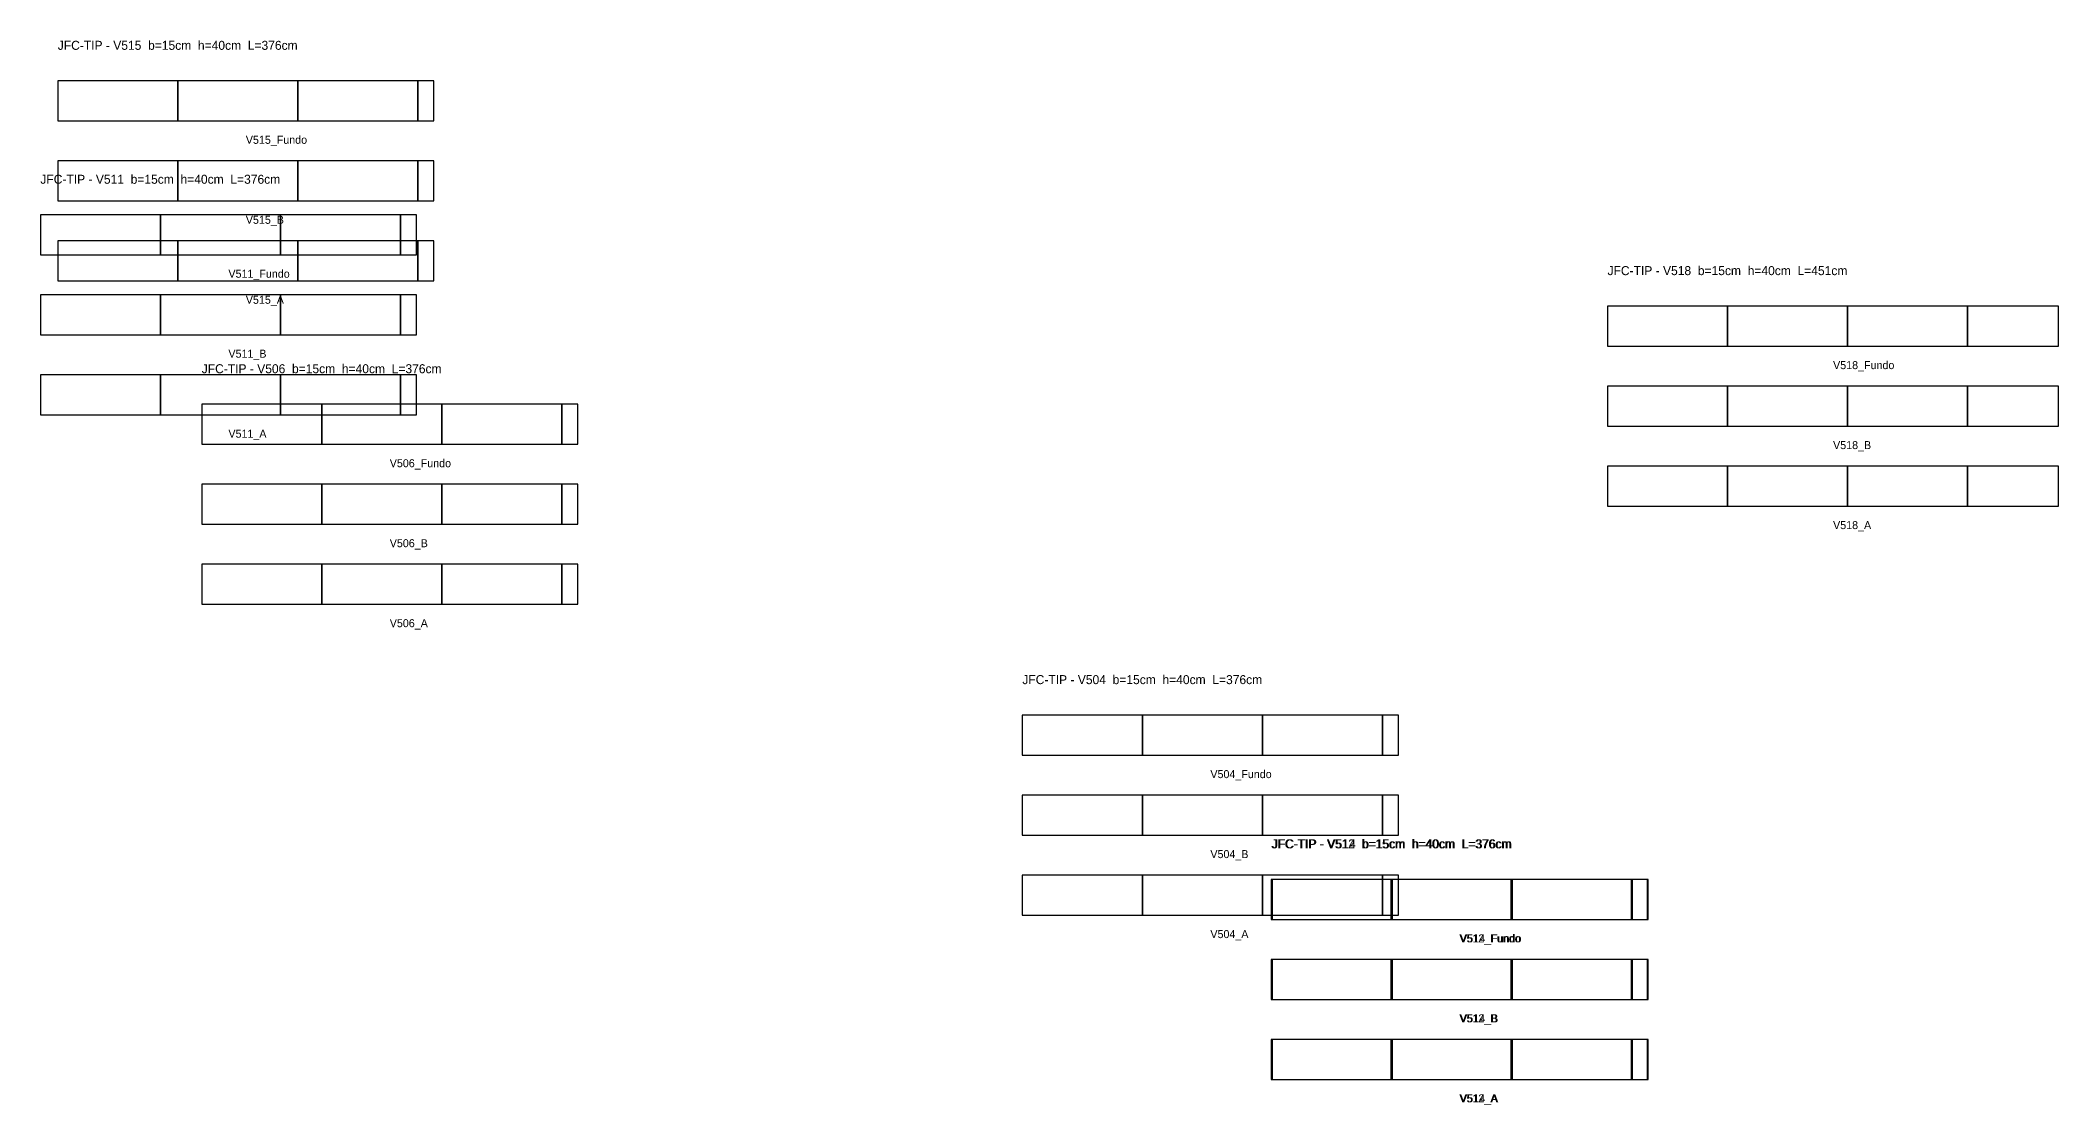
# Model space of a CAD drawing. Header units: metres. Extents: x -386 to 12208, y -7925 to 27400.
# Drawn here: x 6963 to 8981, y 23841 to 24906 of the extents above; entities that cross this region are included whole.
import ezdxf

# ---------------------------------------------------------------- set-up
doc = ezdxf.new("R2010")
doc.units = ezdxf.units.M

msp = doc.modelspace()

# ---------------------------------------------------------------- linework, layer by layer
at = {"layer": 'Paineis'}
for points in [[(6980.44, 24825.12), (7100.44, 24825.12), (7100.44, 24865.12), (6980.44, 24865.12)], [(7100.44, 24825.12), (7220.44, 24825.12), (7220.44, 24865.12), (7100.44, 24865.12)], [(7220.44, 24825.12), (7340.44, 24825.12), (7340.44, 24865.12), (7220.44, 24865.12)], [(7340.44, 24825.12), (7356.44, 24825.12), (7356.44, 24865.12), (7340.44, 24865.12)], [(6980.44, 24745.12), (7100.44, 24745.12), (7100.44, 24785.12), (6980.44, 24785.12)], [(7100.44, 24745.12), (7220.44, 24745.12), (7220.44, 24785.12), (7100.44, 24785.12)], [(7220.44, 24745.12), (7340.44, 24745.12), (7340.44, 24785.12), (7220.44, 24785.12)], [(7340.44, 24745.12), (7356.44, 24745.12), (7356.44, 24785.12), (7340.44, 24785.12)], [(6963.04, 24691.17), (7083.04, 24691.17), (7083.04, 24731.17), (6963.04, 24731.17)], [(7083.04, 24691.17), (7203.04, 24691.17), (7203.04, 24731.17), (7083.04, 24731.17)], [(7203.04, 24691.17), (7323.04, 24691.17), (7323.04, 24731.17), (7203.04, 24731.17)], [(7323.04, 24691.17), (7339.04, 24691.17), (7339.04, 24731.17), (7323.04, 24731.17)], [(6980.44, 24665.12), (7100.44, 24665.12), (7100.44, 24705.12), (6980.44, 24705.12)], [(7100.44, 24665.12), (7220.44, 24665.12), (7220.44, 24705.12), (7100.44, 24705.12)], [(7220.44, 24665.12), (7340.44, 24665.12), (7340.44, 24705.12), (7220.44, 24705.12)], [(7340.44, 24665.12), (7356.44, 24665.12), (7356.44, 24705.12), (7340.44, 24705.12)], [(6963.04, 24611.17), (7083.04, 24611.17), (7083.04, 24651.17), (6963.04, 24651.17)], [(7083.04, 24611.17), (7203.04, 24611.17), (7203.04, 24651.17), (7083.04, 24651.17)], [(7203.04, 24611.17), (7323.04, 24611.17), (7323.04, 24651.17), (7203.04, 24651.17)], [(7323.04, 24611.17), (7339.04, 24611.17), (7339.04, 24651.17), (7323.04, 24651.17)], [(8529.84, 24599.77), (8649.84, 24599.77), (8649.84, 24639.77), (8529.84, 24639.77)], [(8649.84, 24599.77), (8769.84, 24599.77), (8769.84, 24639.77), (8649.84, 24639.77)], [(8769.84, 24599.77), (8889.84, 24599.77), (8889.84, 24639.77), (8769.84, 24639.77)], [(8889.84, 24599.77), (8980.84, 24599.77), (8980.84, 24639.77), (8889.84, 24639.77)], [(6963.04, 24531.17), (7083.04, 24531.17), (7083.04, 24571.17), (6963.04, 24571.17)], [(7083.04, 24531.17), (7203.04, 24531.17), (7203.04, 24571.17), (7083.04, 24571.17)], [(7203.04, 24531.17), (7323.04, 24531.17), (7323.04, 24571.17), (7203.04, 24571.17)], [(7323.04, 24531.17), (7339.04, 24531.17), (7339.04, 24571.17), (7323.04, 24571.17)], [(8529.84, 24519.77), (8649.84, 24519.77), (8649.84, 24559.77), (8529.84, 24559.77)], [(8649.84, 24519.77), (8769.84, 24519.77), (8769.84, 24559.77), (8649.84, 24559.77)], [(8769.84, 24519.77), (8889.84, 24519.77), (8889.84, 24559.77), (8769.84, 24559.77)], [(8889.84, 24519.77), (8980.84, 24519.77), (8980.84, 24559.77), (8889.84, 24559.77)], [(7124.35, 24501.65), (7244.35, 24501.65), (7244.35, 24541.65), (7124.35, 24541.65)], [(7244.35, 24501.65), (7364.35, 24501.65), (7364.35, 24541.65), (7244.35, 24541.65)], [(7364.35, 24501.65), (7484.35, 24501.65), (7484.35, 24541.65), (7364.35, 24541.65)], [(7484.35, 24501.65), (7500.35, 24501.65), (7500.35, 24541.65), (7484.35, 24541.65)], [(8529.84, 24439.77), (8649.84, 24439.77), (8649.84, 24479.77), (8529.84, 24479.77)], [(8649.84, 24439.77), (8769.84, 24439.77), (8769.84, 24479.77), (8649.84, 24479.77)], [(8769.84, 24439.77), (8889.84, 24439.77), (8889.84, 24479.77), (8769.84, 24479.77)], [(8889.84, 24439.77), (8980.84, 24439.77), (8980.84, 24479.77), (8889.84, 24479.77)], [(7124.35, 24421.65), (7244.35, 24421.65), (7244.35, 24461.65), (7124.35, 24461.65)], [(7244.35, 24421.65), (7364.35, 24421.65), (7364.35, 24461.65), (7244.35, 24461.65)], [(7364.35, 24421.65), (7484.35, 24421.65), (7484.35, 24461.65), (7364.35, 24461.65)], [(7484.35, 24421.65), (7500.35, 24421.65), (7500.35, 24461.65), (7484.35, 24461.65)], [(7124.35, 24341.65), (7244.35, 24341.65), (7244.35, 24381.65), (7124.35, 24381.65)], [(7244.35, 24341.65), (7364.35, 24341.65), (7364.35, 24381.65), (7244.35, 24381.65)], [(7364.35, 24341.65), (7484.35, 24341.65), (7484.35, 24381.65), (7364.35, 24381.65)], [(7484.35, 24341.65), (7500.35, 24341.65), (7500.35, 24381.65), (7484.35, 24381.65)], [(7944.77, 24190.7), (8064.77, 24190.7), (8064.77, 24230.7), (7944.77, 24230.7)], [(8064.77, 24190.7), (8184.77, 24190.7), (8184.77, 24230.7), (8064.77, 24230.7)], [(8184.77, 24190.7), (8304.77, 24190.7), (8304.77, 24230.7), (8184.77, 24230.7)], [(8304.77, 24190.7), (8320.77, 24190.7), (8320.77, 24230.7), (8304.77, 24230.7)], [(7944.77, 24110.7), (8064.77, 24110.7), (8064.77, 24150.7), (7944.77, 24150.7)], [(8064.77, 24110.7), (8184.77, 24110.7), (8184.77, 24150.7), (8064.77, 24150.7)], [(8184.77, 24110.7), (8304.77, 24110.7), (8304.77, 24150.7), (8184.77, 24150.7)], [(8304.77, 24110.7), (8320.77, 24110.7), (8320.77, 24150.7), (8304.77, 24150.7)], [(7944.77, 24030.7), (8064.77, 24030.7), (8064.77, 24070.7), (7944.77, 24070.7)], [(8064.77, 24030.7), (8184.77, 24030.7), (8184.77, 24070.7), (8064.77, 24070.7)], [(8184.77, 24030.7), (8304.77, 24030.7), (8304.77, 24070.7), (8184.77, 24070.7)], [(8193.65, 24026.42), (8313.65, 24026.42), (8313.65, 24066.42), (8193.65, 24066.42)], [(8194.53, 24026.42), (8314.53, 24026.42), (8314.53, 24066.42), (8194.53, 24066.42)], [(8304.77, 24030.7), (8320.77, 24030.7), (8320.77, 24070.7), (8304.77, 24070.7)], [(8313.65, 24026.42), (8433.65, 24026.42), (8433.65, 24066.42), (8313.65, 24066.42)], [(8314.53, 24026.42), (8434.53, 24026.42), (8434.53, 24066.42), (8314.53, 24066.42)], [(8433.65, 24026.42), (8553.65, 24026.42), (8553.65, 24066.42), (8433.65, 24066.42)], [(8434.53, 24026.42), (8554.53, 24026.42), (8554.53, 24066.42), (8434.53, 24066.42)], [(8553.65, 24026.42), (8569.65, 24026.42), (8569.65, 24066.42), (8553.65, 24066.42)], [(8554.53, 24026.42), (8570.53, 24026.42), (8570.53, 24066.42), (8554.53, 24066.42)], [(8193.65, 23946.42), (8313.65, 23946.42), (8313.65, 23986.42), (8193.65, 23986.42)], [(8194.53, 23946.42), (8314.53, 23946.42), (8314.53, 23986.42), (8194.53, 23986.42)], [(8313.65, 23946.42), (8433.65, 23946.42), (8433.65, 23986.42), (8313.65, 23986.42)], [(8314.53, 23946.42), (8434.53, 23946.42), (8434.53, 23986.42), (8314.53, 23986.42)], [(8433.65, 23946.42), (8553.65, 23946.42), (8553.65, 23986.42), (8433.65, 23986.42)], [(8434.53, 23946.42), (8554.53, 23946.42), (8554.53, 23986.42), (8434.53, 23986.42)], [(8553.65, 23946.42), (8569.65, 23946.42), (8569.65, 23986.42), (8553.65, 23986.42)], [(8554.53, 23946.42), (8570.53, 23946.42), (8570.53, 23986.42), (8554.53, 23986.42)], [(8193.65, 23866.42), (8313.65, 23866.42), (8313.65, 23906.42), (8193.65, 23906.42)], [(8194.53, 23866.42), (8314.53, 23866.42), (8314.53, 23906.42), (8194.53, 23906.42)], [(8313.65, 23866.42), (8433.65, 23866.42), (8433.65, 23906.42), (8313.65, 23906.42)], [(8314.53, 23866.42), (8434.53, 23866.42), (8434.53, 23906.42), (8314.53, 23906.42)], [(8433.65, 23866.42), (8553.65, 23866.42), (8553.65, 23906.42), (8433.65, 23906.42)], [(8434.53, 23866.42), (8554.53, 23866.42), (8554.53, 23906.42), (8434.53, 23906.42)], [(8553.65, 23866.42), (8569.65, 23866.42), (8569.65, 23906.42), (8553.65, 23906.42)], [(8554.53, 23866.42), (8570.53, 23866.42), (8570.53, 23906.42), (8554.53, 23906.42)]]:
    msp.add_lwpolyline(points, close=True, dxfattribs=at)

# ---------------------------------------------------------------- texts
at = {"layer": 'NOMENCLATURA', "char_height": 9, "attachment_point": 1}
for s, insert in [('JFC-TIP - V515  b=15cm  h=40cm  L=376cm', (6980.44, 24905.12)), ('JFC-TIP - V511  b=15cm  h=40cm  L=376cm', (6963.04, 24771.17)), ('JFC-TIP - V518  b=15cm  h=40cm  L=451cm', (8529.84, 24679.77)), ('JFC-TIP - V506  b=15cm  h=40cm  L=376cm', (7124.35, 24581.65)), ('JFC-TIP - V504  b=15cm  h=40cm  L=376cm', (7944.77, 24270.7)), ('JFC-TIP - V512  b=15cm  h=40cm  L=376cm', (8193.65, 24106.42)), ('JFC-TIP - V514  b=15cm  h=40cm  L=376cm', (8194.53, 24106.42))]:
    msp.add_mtext(s, dxfattribs=dict(at, insert=insert))
at = {"layer": 'Texto Secao', "char_height": 8, "attachment_point": 1}
for s, insert in [('V515_Fundo', (7168.44, 24810.12)), ('V515_B', (7168.44, 24730.12)), ('V511_Fundo', (7151.04, 24676.17)), ('V515_A', (7168.44, 24650.12)), ('V511_B', (7151.04, 24596.17)), ('V518_Fundo', (8755.34, 24584.77)), ('V511_A', (7151.04, 24516.17)), ('V518_B', (8755.34, 24504.77)), ('V506_Fundo', (7312.35, 24486.65)), ('V518_A', (8755.34, 24424.77)), ('V506_B', (7312.35, 24406.65)), ('V506_A', (7312.35, 24326.65)), ('V504_Fundo', (8132.77, 24175.7)), ('V504_B', (8132.77, 24095.7)), ('V504_A', (8132.77, 24015.7)), ('V512_Fundo', (8381.65, 24011.42)), ('V514_Fundo', (8382.53, 24011.42)), ('V512_B', (8381.65, 23931.42)), ('V514_B', (8382.53, 23931.42)), ('V512_A', (8381.65, 23851.42)), ('V514_A', (8382.53, 23851.42))]:
    msp.add_mtext(s, dxfattribs=dict(at, insert=insert))

doc.saveas('drawing.dxf')
